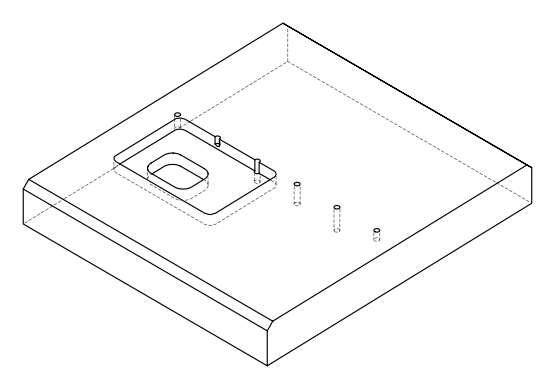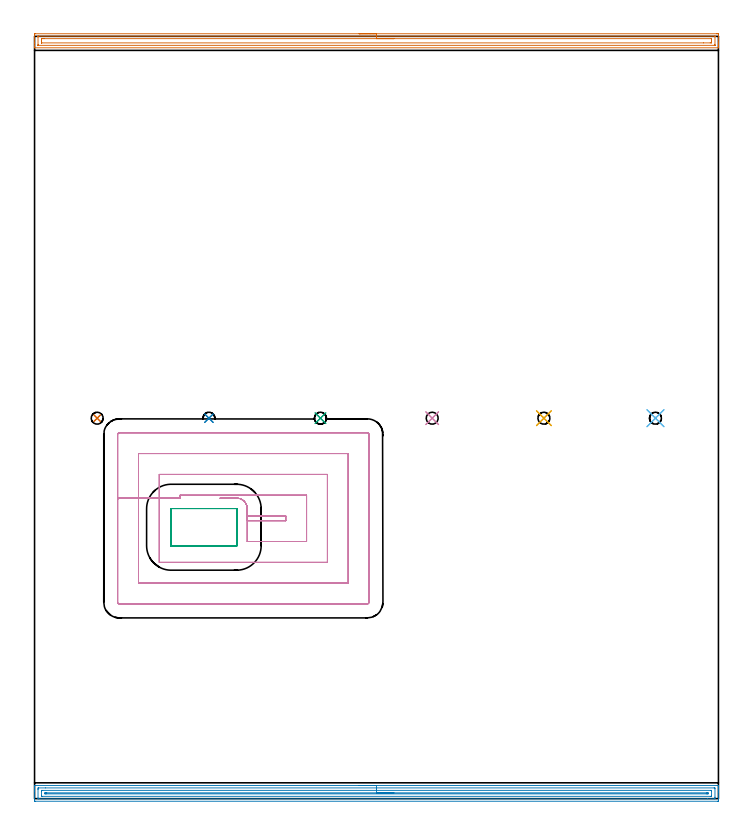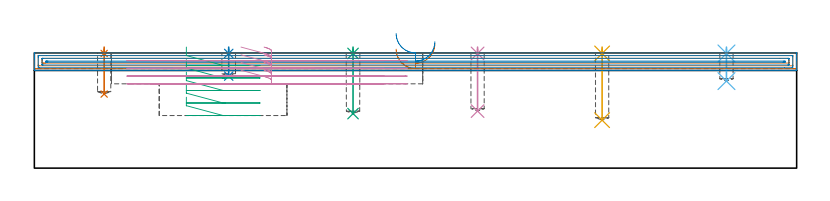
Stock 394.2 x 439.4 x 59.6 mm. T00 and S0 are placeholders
(PLAN: 16 operations, 4 tool changes, 37.2 min)
(1 SPOT_DRILL | STEP1POCKET | NXT0321_9005460120000 | 0.03 min | 1 mm3)
(2 SPOT_DRILL_1 | STEP1POCKET_1 | NXT0321_9005460120000 | 0.03 min | 1 mm3)
(3 SPOT_DRILL_2 | STEP1POCKET_2 | NXT0321_9005460120000 | 0.03 min | 49 mm3)
(4 SPOT_DRILL_3 | STEP1POCKET_3 | NXT0321_9005460120000 | 0.03 min | 49 mm3)
(5 SPOT_DRILL_4 | STEP1POCKET_4 | NXT0321_9005460120000 | 0.03 min | 0 mm3)
(6 SPOT_DRILL_5 | STEP1POCKET_5 | NXT0321_9005460120000 | 0.03 min | 0 mm3)
(7 DRILL_BLIND_HOLE_INTO_CENTER | STEP1POCKET | NXT0301_040 | 0.09 min | 755 mm3)
(8 DRILL_BLIND_HOLE_INTO_CENTER_1 | STEP1POCKET_1 | NXT0301_040 | 0.06 min | 413 mm3)
(9 DRILL_BLIND_HOLE_INTO_CENTER_2 | STEP1POCKET_2 | NXT0301_040 | 0.14 min | 1131 mm3)
(10 DRILL_BLIND_HOLE_INTO_CENTER_3 | STEP1POCKET_3 | NXT0301_040 | 0.13 min | 1083 mm3)
(11 DRILL_BLIND_HOLE_INTO_CENTER_4 | STEP1POCKET_4 | NXT0301_040 | 0.15 min | 1257 mm3)
(12 DRILL_BLIND_HOLE_INTO_CENTER_5 | STEP1POCKET_5 | NXT0301_040 | 0.07 min | 509 mm3)
(13 AREA_MILL | FG_CHAMFER_SURFACE | UGT0205_001 | 9.69 min | 12932 mm3)
(14 AREA_MILL_1 | FG_CHAMFER_SURFACE_1 | UGT0205_001 | 12.79 min | 16313 mm3)
(15 MILL_RECTANGULAR_POCKET | POCKET_RECTANGULAR_STRAIGHT | UGT0201_006 | Follow Part, ap 7, ae 75% | 1.95 min | 100348 mm3)
(16 MILL_RECTANGULAR_POCKET_1 | POCKET_RECTANGULAR_STRAIGHT_1 | UGT0201_010 | Follow Part, ap 4, ae 75% | 12.02 min | 244243 mm3)
(TOOL NXT0321_9005460120000 | NC Spot Drill, 142deg, 12mm, Carbide, Uncoated | D12 PA142 FL30 Z2)
(TOOL NXT0301_040 | Carbide Drill 6.9mm [860.1-0690-035A1-MM 2214] | D6.9 PA140 FL53 Z2)
(TOOL UGT0205_001 | Chamfer Mill 20 x 3 x 45 deg. | D20 FL50 Z2)
(TOOL UGT0201_006 | End Mill 28 mm | D28 FL25 Z2)
(TOOL UGT0201_010 | End Mill 16 mm | D16 FL22 Z2)
(OP 1 SPOT_DRILL)
G17 G21 G94 G90
T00 M6
G54
G17 G0 G90 X36.1 Y219.3 S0 M3
G43 Z69.6 H0
G94 G81 G98 Z59.303 F250. R62.6
G80
M5
M2
(OP 2 SPOT_DRILL_1)
G17 G21 G94 G90
T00 M6
G54
G17 G0 G90 X100.5 Y219.3 S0 M3
G43 Z69.6 H0
G94 G81 G98 Z59.303 F250. R62.6
G80
M5
M2
(OP 3 SPOT_DRILL_2)
G17 G21 G94 G90
T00 M6
G54
G17 G0 G90 X164.8 Y219.3 S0 M3
G43 Z69.6 H0
G94 G81 G98 Z59.303 F250. R62.6
G80
M5
M2
(OP 4 SPOT_DRILL_3)
G17 G21 G94 G90
T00 M6
G54
G17 G0 G90 X229.2 Y219.3 S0 M3
G43 Z69.6 H0
G94 G81 G98 Z59.303 F250. R62.6
G80
M5
M2
(OP 5 SPOT_DRILL_4)
G17 G21 G94 G90
T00 M6
G54
G17 G0 G90 X293.6 Y219.3 S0 M3
G43 Z69.6 H0
G94 G81 G98 Z59.303 F250. R62.6
G80
M5
M2
(OP 6 SPOT_DRILL_5)
G17 G21 G94 G90
T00 M6
G54
G17 G0 G90 X357.9 Y219.3 S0 M3
G43 Z69.6 H0
G94 G81 G98 Z59.303 F250. R62.6
G80
M5
M2
(OP 7 DRILL_BLIND_HOLE_INTO_CENTER)
G17 G21 G94 G90
T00 M6
G54
G17 G0 G90 X36.1 Y219.3 S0 M3
G43 Z69.6 H1
G94 G81 G98 Z38.3 F250. R61.6
G80
M5
M2
(OP 8 DRILL_BLIND_HOLE_INTO_CENTER_1)
G17 G21 G94 G90
T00 M6
G54
G17 G0 G90 X100.5 Y219.3 S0 M3
G43 Z69.6 H1
G94 G81 G98 Z47.6 F250. R61.6
G80
M5
M2
(OP 9 DRILL_BLIND_HOLE_INTO_CENTER_2)
G17 G21 G94 G90
T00 M6
G54
G17 G0 G90 X164.8 Y219.3 S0 M3
G43 Z69.6 H1
G94 G81 G98 Z28.2 F250. R61.6
G80
M5
M2
(OP 10 DRILL_BLIND_HOLE_INTO_CENTER_3)
G17 G21 G94 G90
T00 M6
G54
G17 G0 G90 X229.2 Y219.3 S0 M3
G43 Z69.6 H1
G94 G81 G98 Z29.5 F250. R61.6
G80
M5
M2
(OP 11 DRILL_BLIND_HOLE_INTO_CENTER_4)
G17 G21 G94 G90
T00 M6
G54
G17 G0 G90 X293.6 Y219.3 S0 M3
G43 Z69.6 H1
G94 G81 G98 Z24.8 F250. R61.6
G80
M5
M2
(OP 12 DRILL_BLIND_HOLE_INTO_CENTER_5)
G17 G21 G94 G90
T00 M6
G54
G17 G0 G90 X357.9 Y219.3 S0 M3
G43 Z69.6 H1
G94 G81 G98 Z45. F250. R61.6
G80
M5
M2
(OP 13 AREA_MILL)
G17 G21 G94 G90
T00 M6
G54
G17 G0 G90 X187.1 Y440.9 S1061 M3
G43 Z69.6 H0
Z61.5
G94 G1 X187.138 Z60.628 F250.
X187.252 Z59.764
X187.441 Z58.912
X187.703 Z58.08
X188.037 Z57.274
X188.44 Z56.5
X188.909 Z55.764
X189.44 Z55.072
X190.029 Z54.429
X190.672 Z53.84
X191.364 Z53.309
X192.1 Z52.84
X192.874 Z52.437
X193.68 Z52.103
X194.512 Z51.841
X195.364 Z51.652
X196.228 Z51.538
X197.1 Z51.5
X393.073
X393.585 Y440.899 Z51.501
X394.092 Y440.895 Z51.503
X394.191 Y440.892 Z51.506
X394.2 Y440.392 Z52.005
Y435.964 Z56.43
Y435.412 Z56.985
Y435.079 Z57.317
Y434.527 Z57.869
Y434.194 Z58.201
Y433.527 Z58.873
Y433.182 Z59.217
X394.192 Y432.823 Z59.568
X394.19 Y432.803 Z59.588
X394.032 Y432.8 Z59.6
X0.168
X0.01 Y432.803 Z59.588
X0.008 Y432.823 Z59.568
X0. Y433.183 Z59.217
Y433.527 Z58.873
Y434.194 Z58.201
Y435.412 Z56.984
Y435.964 Z56.43
Y440.116 Z52.281
X0.003 Y440.392 Z52.005
X0.009 Y440.892 Z51.506
X0.108 Y440.895 Z51.503
X0.615 Y440.9 Z51.5
X197.1
Y439.486 Z52.914
X392.021 Y439.485 Z52.915
X392.122 Y439.484 Z52.916
X392.171 Y439.481 Z52.919
X392.188 Y439.479 Z52.921
X392.19 Y439.465 Z52.935
X392.195 Y439.356 Z53.044
X392.199 Y439.109 Z53.291
Y434.682 Z57.718
X392.194 Y434.284 Z58.116
X392.19 Y434.232 Z58.168
X392.186 Y434.22 Z58.18
X392.179 Y434.219 Z58.181
X392.126 Y434.216 Z58.184
X392.017 Y434.215 Z58.185
X391.799 Y434.214 Z58.186
X2.179 Y434.215 Z58.185
X2.078 Y434.216 Z58.184
X2.029 Y434.219 Z58.181
X2.012 Y434.221 Z58.179
X2.01 Y434.235 Z58.165
X2.005 Y434.344 Z58.056
X2.001 Y434.59 Z57.81
Y439.018 Z53.382
X2.006 Y439.416 Z52.984
X2.01 Y439.468 Z52.932
X2.014 Y439.48 Z52.92
X2.021 Y439.481 Z52.919
X2.074 Y439.484 Z52.916
X2.183 Y439.485 Z52.915
X2.401 Y439.486 Z52.914
X197.1
Y438.071 Z54.329
X390.013
X390.126 Y438.069 Z54.331
X390.166 Y438.067 Z54.333
X390.182 Y438.065 Z54.335
X390.19 Y438.044 Z54.356
X390.195 Y437.921 Z54.479
X390.198 Y437.735 Z54.665
X390.2 Y437.55 Z54.85
Y436.85 Z55.55
Y436.665 Z55.735
X390.195 Y435.964 Z56.436
X390.191 Y435.788 Z56.612
X390.173 Y435.635 Z56.765
X390.013 Y435.634 Z56.766
X389.458 Y435.63 Z56.77
X385.565 Y435.628 Z56.772
X4.187 Y435.629 Z56.771
X4.074 Y435.631 Z56.769
X4.034 Y435.633 Z56.767
X4.018 Y435.634 Z56.766
X4.01 Y435.656 Z56.744
X4.005 Y435.779 Z56.621
X4.002 Y435.964 Z56.436
X4. Y436.15 Z56.25
Y436.85 Z55.55
Y437.035 Z55.365
X4.005 Y437.735 Z54.665
X4.009 Y437.912 Z54.488
X4.027 Y438.065 Z54.335
X4.187 Y438.066 Z54.334
X4.742 Y438.07 Z54.33
X5.08 Y438.071 Z54.329
X5.635 Y438.072 Z54.328
X197.1 Y438.071 Z54.329
X197.972 Z54.367
X198.837 Z54.48
X199.688 Z54.669
X200.52 Z54.932
X201.326 Z55.265
X202.1 Z55.668
X202.836 Z56.137
X203.528 Z56.668
X204.171 Z57.257
X204.76 Z57.901
X205.292 Z58.593
X205.76 Z59.329
X206.163 Z60.102
X206.497 Z60.908
X206.759 Z61.74
X206.948 Z62.592
X207.062 Z63.457
X207.1 Z64.329
G0 Z69.6
M5
M2
(OP 14 AREA_MILL_1)
G17 G21 G94 G90
T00 M6
G54
G17 G0 G90 X187.1 Y7.6 S1061 M3
G43 Z69.6 H0
G94 G1 X187.138 Z68.728 F250.
X187.252 Z67.863
X187.441 Z67.012
X187.703 Z66.18
X188.037 Z65.374
X188.44 Z64.6
X188.908 Z63.864
X189.44 Z63.172
X190.029 Z62.529
X190.672 Z61.939
X191.364 Z61.408
X192.1 Z60.94
X192.874 Z60.537
X193.68 Z60.203
X194.512 Z59.941
X195.364 Z59.752
X196.228 Z59.638
X197.1 Z59.6
X394.032
X394.19 Y7.597 Z59.588
X394.193 Y7.561 Z59.553
X394.2 Y7.185 Z59.184
Y6.829 Z58.829
Y6.16 Z58.155
Y4.937 Z56.934
Y4.383 Z56.377
Y3.771 Z55.767
Y-0.337 Z51.66
X394.196 Y-0.949 Z51.049
X394.192 Y-1.492 Z50.506
X394.134 Y-1.494 Z50.503
X393.585 Y-1.5 Z50.5
X0.615
X0.066 Y-1.494 Z50.503
X0.008 Y-1.492 Z50.506
X0.004 Y-0.949 Z51.049
X0. Y-0.337 Z51.66
Y4.383 Z56.377
Y4.937 Z56.934
Y5.271 Z57.268
Y5.826 Z57.822
Y6.16 Z58.155
Y6.829 Z58.829
Y7.185 Z59.184
X0.007 Y7.561 Z59.553
X0.01 Y7.597 Z59.588
X0.168 Y7.6 Z59.6
X197.1
Y6.186 Z58.186
X391.774 Y6.185 Z58.185
X391.799 Y6.184 Z58.184
X392.19 Y6.16 Z58.16
X392.199 Y5.763 Z57.763
X392.2 Y0.829 Z52.829
X392.199 Y0.431 Z52.431
X392.19 Y-0.06 Z51.94
X391.824 Y-0.085 Z51.915
X387.904 Y-0.086 Z51.914
X2.426 Y-0.085 Z51.915
X2.401 Z51.916
X2.01 Y-0.06 Z51.94
X2.001 Y0.338 Z52.338
X2. Y5.271 Z57.271
X2.001 Y5.669 Z57.669
X2.01 Y6.16 Z58.16
X2.376 Y6.185 Z58.185
X6.297 Y6.186 Z58.186
X197.1
Y4.772 Z56.772
X389.622 Y4.771 Z56.771
X390.013 Y4.769 Z56.769
X390.142 Y4.767 Z56.767
X390.181 Y4.765 Z56.765
X390.19 Y4.693 Z56.693
X390.196 Y4.569 Z56.569
X390.199 Y4.383 Z56.383
Y1.717 Z53.717
X390.198 Y1.533 Z53.533
X390.19 Y1.347 Z53.347
X390.178 Y1.335 Z53.335
X390.158 Y1.332 Z53.332
X390.11 Y1.33 Z53.33
X390.013 Y1.329 Z53.329
X389.51 Y1.328 Z53.328
X4.578 Y1.329 Z53.329
X4.187 Y1.33 Z53.33
X4.058 Y1.333 Z53.333
X4.019 Y1.335 Z53.335
X4.01 Y1.407 Z53.407
X4.004 Y1.531 Z53.531
X4.001 Y1.717 Z53.717
Y4.383 Z56.383
X4.002 Y4.567 Z56.567
X4.01 Y4.753 Z56.753
X4.022 Y4.765 Z56.765
X4.041 Y4.768 Z56.768
X4.09 Y4.77 Z56.77
X4.187 Y4.771 Z56.771
X4.69 Y4.772 Z56.772
X197.1
Y3.357 Z55.357
X387.472
X388.089 Y3.352 Z55.352
X388.182 Y3.35 Z55.35
X388.19 Y3.259 Z55.259
X388.192 Y3.05 Z55.05
X388.19 Y2.841 Z54.841
X388.182 Y2.749 Z54.749
X388.084 Y2.747 Z54.747
X387.196 Y2.743 Z54.743
X6.728
X6.111 Y2.748 Z54.748
X6.018 Y2.75 Z54.75
X6.01 Y2.841 Z54.841
X6.008 Y3.05 Z55.05
X6.01 Y3.259 Z55.259
X6.018 Y3.351 Z55.351
X6.115 Y3.354 Z55.354
X6.249 Y3.355 Z55.355
X6.867 Y3.357 Z55.357
X7.004
X197.1
X197.972 Z55.395
X198.836 Z55.509
X199.688 Z55.698
X200.52 Z55.96
X201.326 Z56.294
X202.1 Z56.697
X202.836 Z57.166
X203.528 Z57.697
X204.171 Z58.286
X204.76 Z58.929
X205.292 Z59.622
X205.76 Z60.357
X206.163 Z61.131
X206.497 Z61.937
X206.759 Z62.769
X206.948 Z63.621
X207.062 Z64.486
X207.1 Z65.357
G0 Z69.6
M5
M2
(OP 15 MILL_RECTANGULAR_POCKET)
G17 G21 G94 G90
T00 M6
G54
G17 G0 G90 X78.6 Y162.117 S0 M3
G43 Z69.6 H0
Z62.6
G94 G1 Y145.8 Z58.228 F250.
Y145.768 Z58.219
X78.626 Y145.726 Z58.206
X78.668 Y145.7 Z58.193
X78.7 Z58.184
X97.6 Z53.12
X116.5 F500.
X116.555 Y145.705
X116.595 Y145.745
X116.6 Y145.8
Y167.1
X116.595 Y167.155
X116.555 Y167.195
X116.5 Y167.2
X78.7
X78.645 Y167.195
X78.605 Y167.155
X78.6 Y167.1
Y145.8
X78.605 Y145.745
X78.645 Y145.705
X78.7 Y145.7
X97.6
X98.6
G0 X78.6 Y162.117 Z56.12
G1 Y145.8 Z51.748 F250.
Y145.768 Z51.739
X78.626 Y145.726 Z51.726
X78.668 Y145.7 Z51.713
X78.7 Z51.704
X97.6 Z46.64
X116.5 F500.
X116.555 Y145.705
X116.595 Y145.745
X116.6 Y145.8
Y167.1
X116.595 Y167.155
X116.555 Y167.195
X116.5 Y167.2
X78.7
X78.645 Y167.195
X78.605 Y167.155
X78.6 Y167.1
Y145.8
X78.605 Y145.745
X78.645 Y145.705
X78.7 Y145.7
X97.6
X98.6
G0 X78.6 Y162.117 Z49.64
G1 Y145.8 Z45.268 F250.
Y145.768 Z45.259
X78.626 Y145.726 Z45.246
X78.668 Y145.7 Z45.233
X78.7 Z45.224
X97.6 Z40.16
X116.5 F500.
X116.555 Y145.705
X116.595 Y145.745
X116.6 Y145.8
Y167.1
X116.595 Y167.155
X116.555 Y167.195
X116.5 Y167.2
X78.7
X78.645 Y167.195
X78.605 Y167.155
X78.6 Y167.1
Y145.8
X78.605 Y145.745
X78.645 Y145.705
X78.7 Y145.7
X97.6
X98.6
G0 X78.6 Y162.117 Z43.16
G1 Y145.8 Z38.788 F250.
Y145.768 Z38.779
X78.626 Y145.726 Z38.766
X78.668 Y145.7 Z38.753
X78.7 Z38.744
X97.6 Z33.68
X116.5 F500.
X116.555 Y145.705
X116.595 Y145.745
X116.6 Y145.8
Y167.1
X116.595 Y167.155
X116.555 Y167.195
X116.5 Y167.2
X78.7
X78.645 Y167.195
X78.605 Y167.155
X78.6 Y167.1
Y145.8
X78.605 Y145.745
X78.645 Y145.705
X78.7 Y145.7
X97.6
X98.6
G0 X78.6 Y162.117 Z36.68
G1 Y145.8 Z32.308 F250.
Y145.768 Z32.299
X78.626 Y145.726 Z32.286
X78.668 Y145.7 Z32.273
X78.7 Z32.264
X97.6 Z27.2
X116.5 F500.
X116.555 Y145.705
X116.595 Y145.745
X116.6 Y145.8
Y167.1
X116.595 Y167.155
X116.555 Y167.195
X116.5 Y167.2
X78.7
X78.645 Y167.195
X78.605 Y167.155
X78.6 Y167.1
Y145.8
X78.605 Y145.745
X78.645 Y145.705
X78.7 Y145.7
X97.6
X98.6
G0 Z69.6
M5
M2
(OP 16 MILL_RECTANGULAR_POCKET_1)
G17 G21 G94 G90
T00 M6
G54
G17 G0 G90 X106.865 Y173.2 S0 M3
G43 Z69.6 H0
Z62.6
G94 G1 X116.704 Y173.209 Z59.963 F250.
X117.28 Y173.161 Z59.808
X117.627 Y173.114 Z59.715
X118.502 Y172.875 Z59.472
X119.332 Y172.511 Z59.229
X119.631 Y172.329 Z59.135
X119.931 Y172.147 Z59.041
X120.29 Y171.88 Z58.921
X120.551 Y171.646 Z58.827
X120.813 Y171.411 Z58.733
X121.372 Y170.768 Z58.505
X121.838 Y170.055 Z58.276
X122.203 Y169.285 Z58.048
X122.312 Y168.95 Z57.953
X122.422 Y168.615 Z57.859
X122.53 Y168.136 Z57.727
X122.574 Y167.786 Z57.633
X122.605 Y167.409 Z57.532
X122.614 Y166.934 Z57.404
X122.604 Y166.352 Z57.248
X122.6 Y160.2 Z55.6
X144.8 F500.
Y162.9
X122.6
G0 X118.8 Y172.744 Z62.6
G1 X119.332 Y172.511 Z62.444 F250.
X119.631 Y172.329 Z62.35
X119.931 Y172.147 Z62.256
X120.29 Y171.88 Z62.137
X120.551 Y171.646 Z62.043
X120.813 Y171.411 Z61.948
X121.372 Y170.768 Z61.72
X121.838 Y170.055 Z61.492
X122.203 Y169.285 Z61.263
X122.312 Y168.95 Z61.169
X122.422 Y168.615 Z61.074
X122.53 Y168.136 Z60.943
X122.574 Y167.786 Z60.848
X122.605 Y167.409 Z60.747
X122.614 Y166.934 Z60.62
X122.604 Y166.352 Z60.464
X122.6 Y148.2 Z55.6
X156.8 F500.
Y174.9
X83.9
Y173.2
X78.501 Y173.21
X78.322 Y173.2
X71.9
Y136.2
X168.8
Y186.9
X71.9
Y173.2
X59.9
Y124.2
X180.8
Y198.9
X168.225
X59.9
Y173.2
X47.9
Y113.2
G3 X48.9 Y112.2 R1.
G1 X191.8
G3 X192.8 Y113.2 R1.
G1 Y209.9
G3 X191.8 Y210.9 R1.
G1 X48.9
G3 X47.9 Y209.9 R1.
G1 Y173.2
Y172.2
G0 X106.864 Y173.2 Z58.6
G1 X116.704 Y173.209 Z55.963 F250.
X117.282 Y173.161 Z55.808
X117.629 Y173.113 Z55.714
X118.501 Y172.876 Z55.472
X119.328 Y172.513 Z55.23
X119.628 Y172.331 Z55.136
X119.927 Y172.15 Z55.042
X120.29 Y171.88 Z54.921
X120.551 Y171.646 Z54.827
X120.813 Y171.411 Z54.733
X121.384 Y170.753 Z54.499
X121.857 Y170.022 Z54.266
X122.223 Y169.233 Z54.033
X122.33 Y168.896 Z53.938
X122.437 Y168.56 Z53.844
X122.53 Y168.136 Z53.727
X122.574 Y167.786 Z53.633
X122.605 Y167.409 Z53.532
X122.614 Y166.934 Z53.404
X122.6 Y166.135 Z53.19
Y166.059 Z53.17
Y160.2 Z51.6
X144.8 F500.
Y162.9
X122.6
G0 X118.8 Y172.744 Z58.6
G1 X119.328 Y172.513 Z58.445 F250.
X119.628 Y172.331 Z58.351
X119.927 Y172.15 Z58.258
X120.29 Y171.88 Z58.137
X120.551 Y171.646 Z58.043
X120.813 Y171.411 Z57.948
X121.384 Y170.753 Z57.715
X121.857 Y170.022 Z57.482
X122.223 Y169.233 Z57.248
X122.33 Y168.896 Z57.154
X122.437 Y168.56 Z57.059
X122.53 Y168.136 Z56.943
X122.574 Y167.786 Z56.848
X122.605 Y167.409 Z56.747
X122.614 Y166.934 Z56.62
X122.6 Y166.135 Z56.406
Y166.059 Z56.385
Y148.2 Z51.6
X156.8 F500.
Y174.9
X83.9
Y173.2
X78.501 Y173.21
X78.307 Y173.2
X71.9
Y136.2
X168.8
Y186.9
X71.9
Y173.2
X59.9
Y124.2
X180.8
Y198.9
X168.225
X59.9
Y173.2
X47.9
Y113.2
G3 X48.9 Y112.2 R1.
G1 X191.8
G3 X192.8 Y113.2 R1.
G1 Y209.9
G3 X191.8 Y210.9 R1.
G1 X48.9
G3 X47.9 Y209.9 R1.
G1 Y173.2
Y172.2
G0 X106.864 Y173.2 Z54.6
G1 X116.704 Y173.209 Z51.963 F250.
X117.082 Y173.185 Z51.862
X117.43 Y173.149 Z51.768
X118.199 Y172.974 Z51.557
X118.94 Y172.701 Z51.345
X119.64 Y172.336 Z51.134
X120.287 Y171.884 Z50.922
X120.547 Y171.65 Z50.828
X120.81 Y171.415 Z50.734
X121.422 Y170.702 Z50.482
X121.919 Y169.906 Z50.231
X122.291 Y169.044 Z49.979
X122.53 Y168.136 Z49.727
X122.574 Y167.786 Z49.633
X122.605 Y167.409 Z49.532
X122.614 Y166.934 Z49.404
X122.6 Y166.135 Z49.19
Y160.2 Z47.6
X144.8 F500.
Y162.9
X122.6
G0 X118.802 Y172.752 Z54.6
G1 X118.94 Y172.701 Z54.561 F250.
X119.64 Y172.336 Z54.349
X120.287 Y171.884 Z54.138
X120.547 Y171.65 Z54.044
X120.81 Y171.415 Z53.949
X121.422 Y170.702 Z53.698
X121.919 Y169.906 Z53.446
X122.291 Y169.044 Z53.194
X122.53 Y168.136 Z52.943
X122.574 Y167.786 Z52.848
X122.605 Y167.409 Z52.747
X122.614 Y166.934 Z52.62
X122.6 Y166.135 Z52.406
Y148.2 Z47.6
X156.8 F500.
Y174.9
X83.9
Y173.2
X78.501 Y173.21
X78.322 Y173.2
X71.9
Y136.2
X168.8
Y186.9
X71.9
Y173.2
X59.9
Y124.2
X180.8
Y198.9
X168.225
X59.9
Y173.2
X47.9
Y113.2
G3 X48.9 Y112.2 R1.
G1 X191.8
G3 X192.8 Y113.2 R1.
G1 Y209.9
G3 X191.8 Y210.9 R1.
G1 X48.9
G3 X47.9 Y209.9 R1.
G1 Y173.2
Y172.2
G0 X106.864 Y173.2 Z50.6
G1 X116.704 Y173.209 Z47.963 F250.
X117.082 Y173.185 Z47.862
X117.43 Y173.149 Z47.768
X118.199 Y172.974 Z47.557
X118.94 Y172.701 Z47.345
X119.64 Y172.336 Z47.134
X120.287 Y171.884 Z46.922
X120.547 Y171.65 Z46.828
X120.81 Y171.415 Z46.734
X121.422 Y170.702 Z46.482
X121.919 Y169.906 Z46.231
X122.291 Y169.044 Z45.979
X122.53 Y168.136 Z45.728
X122.574 Y167.786 Z45.633
X122.605 Y167.409 Z45.532
X122.614 Y166.934 Z45.404
X122.6 Y166.135 Z45.19
Y160.2 Z43.6
X144.8 F500.
Y162.9
X122.6
G0 X118.802 Y172.752 Z50.6
G1 X118.94 Y172.701 Z50.561 F250.
X119.64 Y172.336 Z50.349
X120.287 Y171.884 Z50.138
X120.547 Y171.65 Z50.044
X120.81 Y171.415 Z49.949
X121.422 Y170.702 Z49.698
X121.919 Y169.906 Z49.446
X122.291 Y169.044 Z49.194
X122.53 Y168.136 Z48.943
X122.574 Y167.786 Z48.848
X122.605 Y167.409 Z48.747
X122.614 Y166.934 Z48.62
X122.6 Y166.135 Z48.406
Y148.2 Z43.6
X156.8 F500.
Y174.9
X83.9
Y173.2
X78.501 Y173.21
X78.322 Y173.2
X71.9
Y136.2
X168.8
Y186.9
X71.9
Y173.2
X59.9
Y124.2
X180.8
Y198.9
X168.225
X59.9
Y173.2
X47.9
Y113.2
G3 X48.9 Y112.2 R1.
G1 X191.8
G3 X192.8 Y113.2 R1.
G1 Y209.9
G3 X191.8 Y210.9 R1.
G1 X48.9
G3 X47.9 Y209.9 R1.
G1 Y173.2
Y172.2
G0 Z69.6
M5
M2
